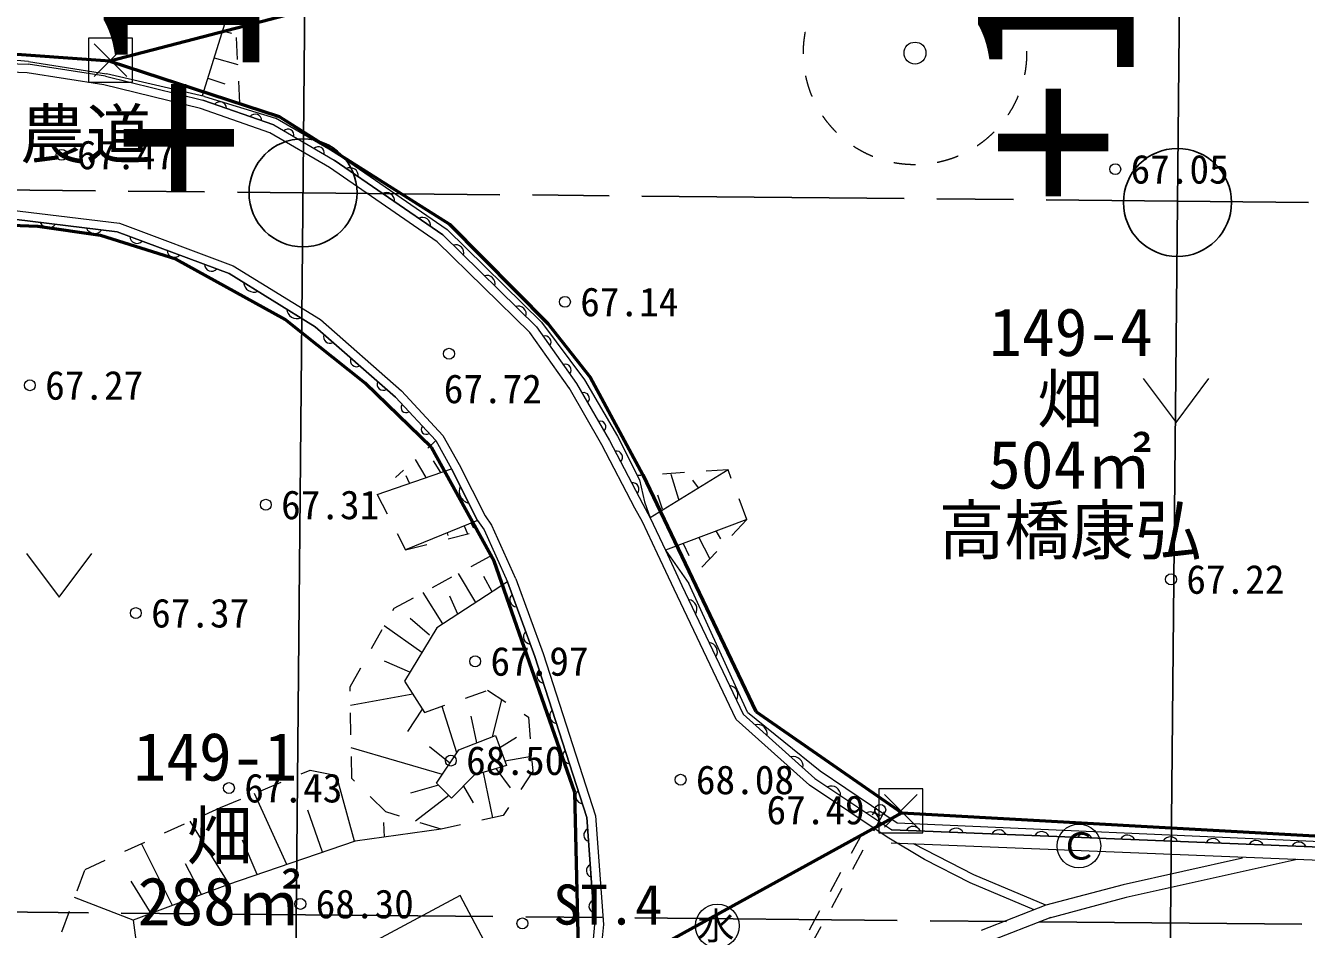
# Model space of a CAD drawing. Units: millimetres, scale not verified. Extents: x 0 to 478532, y 0 to 420999.
# Drawn here: x 138047 to 167339, y 106724 to 127380 of the extents above; entities that cross this region are included whole.
import ezdxf
from ezdxf.enums import TextEntityAlignment as Align

# ---------------------------------------------------------------- set-up
doc = ezdxf.new("R2010")
doc.units = ezdxf.units.MM
doc.header["$LTSCALE"] = 500
for name, pattern in [('CHAIN', [18.5, 12, -1.5, 3.5, -1.5]), ('USER1', [2, 1, -1]), ('USER3', [2, 0.5, -1.5])]:
    doc.linetypes.add(name, pattern=pattern)
for name, color, linetype, lineweight in [('BGD', 7, 'Continuous', 13), ('BGD-EXST', 7, 'Continuous', 13), ('BMK-1', 171, 'Continuous', 25), ('BMK-SRVR', 3, 'Continuous', 13), ('境界', 6, 'Continuous', 50)]:
    doc.layers.add(name, color=color, linetype=linetype, lineweight=lineweight)
doc.layers.add('地番名', color=6, linetype='Continuous')
doc.layers.add('所有者', color=6, linetype='Continuous')
doc.styles.add('ＭＳ ゴシック', font='')
doc.styles.get('ＭＳ ゴシック').set_extended_font_data('MS Gothic')

msp = doc.modelspace()

# ---------------------------------------------------------------- linework, layer by layer
at = {"layer": 'BGD'}
for p, q in [((142812.8, 128104.1), (142082.9, 125773.1)), ((142547.8, 127257.6), (142759.3, 127209)), ((139613.3, 126965.7), (140363.3, 126215.7)), ((139988.3, 126590.7), (140363.3, 126965.7)), ((136269.4, 126567), (138103.3, 126498)), ((136269.4, 126567), (138103.3, 126498)), ((138114.1, 126557.8), (136291.9, 126714.9)), ((138114.1, 126557.8), (139895.8, 126276.3)), ((139613.3, 126215.7), (139988.3, 126590.7)), ((142356.3, 126645.9), (142900.5, 126494.1)), ((139876.5, 126224.7), (138103.3, 126498)), ((142141.7, 125759.6), (139895.8, 126276.3)), ((139876.5, 126224.7), (142102, 125679)), ((142211.1, 126182.5), (142602.6, 126047.8)), ((143720.3, 125112), (142102, 125679)), ((142102, 125679), (143720.3, 125112)), ((142141.7, 125759.6), (143765.6, 125265.4)), ((143720.3, 125112), (145101.9, 124302.8)), ((143720.3, 125112), (145101.9, 124302.8)), ((145214.8, 124420.2), (143765.6, 125265.4)), ((147586.4, 122596.2), (145101.9, 124302.8)), ((145101.9, 124302.8), (147586.4, 122596.2)), ((145214.8, 124420.2), (147685.1, 122720)), ((136966.9, 123056.5), (140143.3, 122666.5)), ((140143.3, 122666.5), (136966.9, 123056.5)), ((140143.3, 122666.5), (142705.1, 121711.9)), ((142705.1, 121711.9), (140143.3, 122666.5)), ((147586.4, 122596.2), (149728.5, 120496.8)), ((147586.4, 122596.2), (149728.5, 120496.8)), ((149847.7, 120603.9), (147685.1, 122720)), ((142705.1, 121711.9), (144670.3, 120499.7)), ((144670.3, 120499.7), (142705.1, 121711.9)), ((144670.3, 120499.7), (146505.1, 118886.8)), ((146505.1, 118886.8), (144670.3, 120499.7)), ((149728.5, 120496.8), (150648.3, 119204.2)), ((149728.5, 120496.8), (150648.3, 119204.2)), ((149847.7, 120603.9), (150827.5, 119281.6)), ((150827.5, 119281.6), (151583.2, 117999)), ((163608.2, 119313.2), (164358.2, 118313.2)), ((164358.2, 118313.2), (165108.2, 119313.2)), ((150648.3, 119204.2), (151404.2, 117898.4)), ((150648.3, 119204.2), (151404.2, 117898.4)), ((146505.1, 118886.8), (147428.2, 117895.1)), ((147428.2, 117895.1), (146505.1, 118886.8)), ((147428.2, 117895.1), (147786.4, 117252)), ((151404.2, 117898.4), (152159.6, 116445.5)), ((151404.2, 117898.4), (152159.6, 116445.5)), ((151583.2, 117999), (152084.1, 117001.7)), ((147210.8, 117053), (146960.1, 117465.9)), ((146085.1, 116663.7), (147786.4, 117252)), ((147541.5, 117167.3), (147375.7, 117434.8)), ((147786.4, 117252), (148381.6, 116070.4)), ((148381.6, 116070.4), (147786.4, 117252)), ((154112.7, 117226.8), (152331.8, 116133.4)), ((146824.8, 116921.2), (146748.9, 117092)), ((152084.1, 117001.7), (152197.6, 116495.2)), ((152989.9, 116553.3), (152808.3, 117121)), ((153435, 116812.7), (153304.9, 116992.7)), ((152613.3, 116327.2), (152510, 116647.4)), ((152159.6, 116445.5), (152331.8, 116133.4)), ((152197.6, 116495.2), (152331.8, 116133.4)), ((148381.6, 116070.4), (146738.6, 115399.2)), ((148232.6, 116012.5), (148288.2, 115898.6)), ((148381.6, 116070.4), (148531.2, 115859.6)), ((152331.8, 116133.4), (152678.3, 115393.4)), ((154539.8, 116093.3), (152678.3, 115393.4)), ((147687.9, 115787), (147704.8, 115725.4)), ((148076.9, 115951.4), (148152.6, 115765.7)), ((148531.2, 115859.6), (149068.6, 114664.2)), ((153829.6, 115830.1), (153938.4, 115650.3)), ((153088.3, 115547.5), (153215.5, 115266)), ((153445.4, 115681.8), (153687.3, 115210.3)), ((138064.7, 115315.4), (138814.7, 114315.4)), ((138814.7, 114315.4), (139564.7, 115315.4)), ((152678.3, 115393.4), (153057.1, 114584.6)), ((152678.3, 115393.4), (153213.7, 114630.9)), ((148344.1, 114195.7), (147945.9, 114861.1)), ((149068.6, 114664.2), (147450.5, 113618)), ((148717.7, 114437.3), (148524.1, 114787)), ((149068.6, 114664.2), (149691.8, 112962.1)), ((149691.8, 112962.1), (149068.6, 114664.2)), ((153057.1, 114584.6), (154459.8, 111645)), ((153057.1, 114584.6), (154459.8, 111645)), ((154559.5, 111691.4), (153213.7, 114630.9)), ((147590.3, 113708.4), (147142.6, 114426.1)), ((147930.7, 113928.5), (147751, 114339.1)), ((147110.4, 113054.8), (146250.1, 113664)), ((147286.7, 113451.6), (146844.3, 113826)), ((147450.5, 113618), (146714.4, 112398.9)), ((146836.8, 112601.7), (146255.8, 112854.3)), ((149691.8, 112962.1), (150881.4, 109284.4)), ((150881.4, 109284.4), (149691.8, 112962.1)), ((146714.4, 112398.9), (147167, 111678.4)), ((146903, 112098.7), (145475.5, 111838.4)), ((148728.1, 111128.7), (148938.9, 111973.1)), ((147115.9, 111759.8), (146780.9, 111245.3)), ((147909.5, 110762), (147570.7, 111821.2)), ((154459.8, 111645), (156097.8, 110175.3)), ((154459.8, 111645), (156097.8, 110175.3)), ((154559.5, 111691.4), (156217.1, 110345.9)), ((148366.9, 110988), (148236.4, 111601)), ((147952, 110826.3), (148791.6, 111153.5)), ((148791.6, 111153.5), (149045.1, 110471.6)), ((148893.1, 110880.3), (149275.6, 111116.3)), ((147577.7, 110260.5), (145494.5, 110870.7)), ((147749.2, 110519.7), (147280.5, 110898.7)), ((147446.7, 110062.5), (147952, 110826.3)), ((149045.1, 110471.6), (148306.3, 110245.9)), ((149006.4, 110575.7), (149619.2, 110679.4)), ((145570.6, 108738.9), (145155.2, 110243)), ((148306.3, 110245.9), (147789.5, 109720.1)), ((148510.2, 110308.2), (148724.7, 109270.3)), ((148804.5, 110398.1), (149131.3, 109959.8)), ((156097.8, 110175.3), (157858.1, 108997.8)), ((156097.8, 110175.3), (157858.1, 108997.8)), ((156217.1, 110345.9), (157976.4, 109156.8)), ((147487.6, 110021.6), (146852.4, 109840)), ((147789.5, 109720.1), (147446.7, 110062.5)), ((148061.8, 109997.1), (148283.3, 109617.1)), ((144021.3, 108209.2), (143279.6, 109833.5)), ((147724.5, 109785), (146964.6, 109196.4)), ((157688.7, 109059.1), (158438.7, 109809.1)), ((157688.7, 109809.1), (158438.7, 109059.1)), ((144833.1, 108486.8), (144504.4, 109448.2)), ((150881.4, 109284.4), (151060.3, 106839.4)), ((151060.3, 106839.4), (150881.4, 109284.4)), ((142704.7, 107759.1), (141812.5, 109196.5)), ((147549.5, 109012.3), (145584.4, 108743.6)), ((146254, 108835.2), (146236.8, 109167.1)), ((167660.7, 108599.7), (157858.1, 108997.8)), ((157858.1, 108997.8), (167660.7, 108599.7)), ((157976.4, 109156.8), (167671, 108731.5)), ((141406.3, 107270.9), (140700.4, 108687.3)), ((145584.4, 108743.6), (142662.6, 107744.7)), ((143345.7, 107978.3), (143007.6, 108765.1)), ((159731.3, 107969.9), (158352.1, 108677.5)), ((142067.4, 107520.2), (141700.8, 108221.6)), ((165881.4, 108351.6), (163149.5, 107745.7)), ((140918.8, 107087.1), (140461.5, 107828.3)), ((161383.7, 107273.8), (159731.3, 107969.9)), ((142662.6, 107744.7), (140509.6, 106932.7)), ((163149.5, 107745.7), (161383.7, 107273.8)), ((140509.6, 106932.7), (139168.2, 107449.4)), ((147984.5, 107495.4), (142555.8, 104605.3)), ((149093.5, 105412.3), (147984.5, 107495.4)), ((161383.7, 107273.8), (159898.1, 106697.2)), ((140509.6, 106932.7), (141171.3, 101689.1)), ((151060.3, 106839.4), (150868.9, 104886.9))]:
    msp.add_line(p, q, dxfattribs=at)
at = {"layer": 'BGD', "linetype": 'USER1'}
for p, q in [((142948.8, 125608), (142812.8, 128104.1)), ((154112.7, 117226.8), (152036.9, 117095.6)), ((154539.8, 116093.3), (154112.7, 117226.8)), ((146085.1, 116663.7), (146738.6, 115399.2)), ((154539.8, 116093.3), (153198.2, 114664.6)), ((146738.6, 115399.2), (148531.2, 115859.6)), ((146475, 114064.6), (148777.6, 115311.5)), ((145467.1, 112269), (146475, 114064.6)), ((145508.1, 110172.9), (145467.1, 112269)), ((147167, 111678.4), (148609.5, 112188.4)), ((148609.5, 112188.4), (149548.4, 111574.9)), ((149548.4, 111574.9), (149645.8, 110341.8)), ((142503.4, 109512.8), (144558.3, 110361.6)), ((144558.3, 110361.6), (145508.1, 110172.9)), ((146286.4, 109409.8), (145508.1, 110172.9)), ((149645.8, 110341.8), (148972.5, 109324.7)), ((139408.4, 108095.7), (142503.4, 109512.8)), ((147549.5, 109012.3), (146286.4, 109409.8)), ((148972.5, 109324.7), (147549.5, 109012.3)), ((155490.2, 105839.7), (157504.9, 109503.9)), ((157680.1, 109407.5), (155665.4, 105743.3)), ((138878.7, 106670.2), (139408.4, 108095.7))]:
    msp.add_line(p, q, dxfattribs=at)
at = {"layer": 'BGD', "linetype": 'USER3'}
msp.add_line((147428.2, 117895.1), (146085.1, 116663.7), dxfattribs=at)
at = {"layer": 'BGD'}
for points in [[(139488.3, 126090.7), (140488.3, 126090.7), (140488.3, 127090.7), (139488.3, 127090.7)], [(157563.7, 108934.1), (158563.7, 108934.1), (158563.7, 109934.1), (157563.7, 109934.1)]]:
    msp.add_lwpolyline(points, close=True, dxfattribs=at)
for points in [[(150485.3, 119088.2), (149575.9, 120366.4), (147458.8, 122441.2), (144994.6, 124133.9), (143635.9, 124929.7), (142044.9, 125487.1), (139837.4, 126028.3), (138084.2, 126298.5), (136274.9, 126366.7), (134764.3, 126226.1), (133117.6, 125903.2), (131510.3, 125541.1), (125575.4, 124145.8), (124561.6, 123895), (122010.9, 123300), (121304.4, 123104.5), (116635.4, 122004.2)], [(115646.6, 118618.5), (125725.6, 121056.4), (132555.1, 122656.1), (134413.2, 123014.4), (136969.6, 123257.7), (140191.1, 122862.1), (142793.3, 121892.4), (144789.7, 120661.1), (146644.7, 119030.4), (147591.2, 118013.6), (147963.1, 117345.7), (148553.5, 116173.8), (148705.6, 115959.4), (149251, 114746.2)], [(161115.5, 107169.8), (159646.7, 107788.5), (158601.8, 108324.6), (157751.5, 108828.5), (155974.8, 110017), (154296.5, 111522.8), (152876.3, 114499.1), (152497.1, 115308.6), (152153.5, 116042.6), (151983.3, 116351), (151228.8, 117802.1), (150475.2, 119104)], [(149256.4, 114733), (149880.9, 113027.3), (151079.1, 109323.1), (151261, 106836.9), (151066.5, 104853), (150532.7, 102685), (149961.4, 100756.4), (149739.8, 99853.5)], [(184196.1, 108360.7), (181063.1, 108412.1), (176880.9, 108459.7), (174769.9, 108496.5), (173991.3, 108488.6), (171704.9, 108499.6), (170127.2, 108439.1), (167663.1, 108299.4), (157846, 108698.1)], [(167129.2, 108321), (163220.8, 107454.2), (161461.1, 106984)], [(161492.2, 106994.2), (160008.4, 106418.3), (157298.4, 105326.5), (154916.7, 104041)]]:
    msp.add_lwpolyline(points, dxfattribs=at)
at = {"layer": 'BGD', "linetype": 'USER1'}
msp.add_circle((158388.3, 126753.2), 2552.8, dxfattribs=at)
at = {"layer": 'BGD'}
for centre, radius in [((158388.3, 126753.2), 250), ((162135.9, 108630.9), 500), ((153865.9, 106803.7), 500)]:
    msp.add_circle(centre, radius, dxfattribs=at)
for centre, radius, start, end in [((142489.3, 125488.1), 152.1, 0.72223, 140.66248), ((143298.5, 125204.6), 152.1, 0.72413, 140.66247), ((144046, 124876.1), 139, 345.93959, 133.34106), ((144736.7, 124471.4), 139, 345.94037, 133.33843), ((145464.9, 123944), 190.2, 353.82692, 117.20528), ((146293.1, 123375.2), 190.2, 353.82824, 117.20538), ((138568.3, 122968.8), 208.1, 204.29003, 321.71175), ((139627.1, 122838.8), 208.1, 204.2881, 321.71208), ((147121.2, 122806.3), 190.2, 353.82692, 117.20528), ((140593.1, 122568.6), 165.3, 182.83875, 316.28759), ((141447, 122250.4), 165.3, 182.8394, 316.28517), ((147881.3, 122182.9), 188.8, 343.63967, 107.51403), ((142300.9, 121932.2), 165.3, 182.83872, 316.28519), ((148595.3, 121483.1), 188.8, 343.6379, 107.5158), ((143267.3, 121523.9), 235.1, 183.41222, 293.25641), ((144250, 120917.8), 235.1, 183.41345, 293.25518), ((149309.3, 120783.3), 188.8, 343.63764, 107.51485), ((145003.9, 120262.5), 142.1, 155.91447, 301.4476), ((149928, 120152), 137.4, 321.22442, 109.64085), ((145615.5, 119724.9), 142.1, 155.91447, 301.4476), ((150387.9, 119505.7), 137.4, 321.22442, 109.64085), ((146227.1, 119187.2), 142.1, 155.91682, 301.44663), ((150812.1, 118863.2), 129, 313.07438, 107.05832), ((146745.9, 118648.2), 113.7, 139.88842, 306.01282), ((147207.5, 118152.4), 113.7, 139.88842, 306.01282), ((151190.1, 118210.3), 129, 313.07438, 107.05832), ((151554.8, 117515.3), 143.1, 315.00092, 99.9384), ((151932.5, 116788.8), 143.1, 314.99971, 99.93872), ((148256.5, 116748.1), 293.1, 157.94982, 255.52307), ((149284.6, 114260.7), 164.1, 133.09708, 267.12175), ((153188.3, 114045.7), 213.7, 327.65406, 83.36037), ((149596.2, 113409.7), 164.1, 133.09704, 267.12245), ((153655.8, 113065.8), 213.7, 327.6551, 83.35933), ((149916.3, 112527), 179.7, 134.2536, 261.59591), ((154123.4, 112085.9), 213.7, 327.65431, 83.36079), ((150213.7, 111607.5), 179.7, 134.25129, 261.59653), ((154790.4, 111189.6), 218.2, 350.89691, 105.30608), ((150511.1, 110688.1), 179.7, 134.25129, 261.59653), ((155609.4, 110454.8), 218.2, 350.89691, 105.30608), ((150808.5, 109768.7), 179.7, 134.25129, 261.59653), ((156479.1, 109793), 205.7, 357.14911, 115.29337), ((157359.3, 109204.3), 205.7, 357.14774, 115.29474), ((150953.9, 108880), 142.8, 111.61275, 256.75989), ((158344.9, 108894.3), 183.7, 24.77537, 150.57346), ((159325.1, 108854.5), 183.7, 24.77791, 150.57091), ((160305.4, 108814.7), 183.7, 24.77791, 150.57091), ((161285.6, 108774.9), 183.7, 24.7746, 150.57415), ((162265.9, 108735.1), 183.7, 24.7745, 150.57425), ((163246.2, 108695.2), 183.7, 24.77705, 150.57171), ((164226.4, 108655.4), 183.7, 24.77705, 150.57171), ((165206.7, 108615.6), 183.7, 24.7745, 150.57425), ((166186.9, 108575.8), 183.7, 24.77537, 150.57346), ((167167.2, 108536), 183.7, 24.77791, 150.57091), ((151013.5, 108065), 142.8, 111.61299, 256.75756), ((151073.1, 107250), 142.8, 111.60944, 256.76126)]:
    msp.add_arc(centre, radius, start, end, dxfattribs=at)
at = {"layer": 'BGD-EXST'}
for centre in [(138871.8, 124427.3), (162968.2, 124099.3), (150381.3, 121067.7), (147730.5, 119880.5), (138144, 119160.2), (143540.7, 116428.5), (164243, 114724.3), (140567.7, 113953.8), (148328.4, 112851.3), (147772.5, 110583), (153026.8, 110143.9), (142697.3, 109954.6), (157592.5, 109455.7), (144330.5, 107306.5), (149409.3, 106859.7)]:
    msp.add_circle(centre, 125, dxfattribs=at)
at = {"layer": 'BMK-1'}
for p, q in [((145235.4, 212309.2), (144052.7, 87970.4)), ((165176.3, 205999.9), (164100.9, 92943.6))]:
    msp.add_line(p, q, dxfattribs=at)
at = {"layer": 'BMK-1', "linetype": 'CHAIN'}
for p, q in [((124392.1, 123749.5), (324383.1, 121847.2)), ((124235.2, 107250.3), (324321, 105347.1))]:
    msp.add_line(p, q, dxfattribs=at)
at = {"layer": 'BMK-1'}
for centre in [(144391.2, 123559.3), (164390, 123338.5)]:
    msp.add_circle(centre, 1235.2, dxfattribs=at)
at = {"layer": '境界'}
for p, q in [((154120, 130246.6), (139969.4, 126570.4)), ((139969.4, 126570.4), (136256.8, 126830.2)), ((139969.4, 126570.4), (143846.1, 125301.3)), ((143846.1, 125301.3), (147739.2, 122844.3)), ((138323.9, 122792.7), (135415.7, 122899.7)), ((139760.1, 122580.9), (138323.9, 122792.7)), ((147739.2, 122844.3), (149987.4, 120570.7)), ((141483.4, 122040.6), (139760.1, 122580.9)), ((143982.8, 120664), (141483.4, 122040.6)), ((145810.1, 119205.4), (143982.8, 120664)), ((149987.4, 120570.7), (150956, 119342)), ((150956, 119342), (152162.2, 117115.4)), ((147329.2, 117740), (145810.1, 119205.4)), ((148760.3, 115141.3), (147329.2, 117740)), ((152162.2, 117115.4), (154745.3, 111705.2)), ((150610.2, 109852), (148760.3, 115141.3)), ((154745.3, 111705.2), (158086.5, 109385.1)), ((150718.6, 105338.8), (150610.2, 109852)), ((158086.5, 109385.1), (150718.6, 105338.8)), ((158086.5, 109385.1), (168154, 108824.7))]:
    msp.add_line(p, q, dxfattribs=at)

# ---------------------------------------------------------------- texts
at = {"layer": 'BGD', "style": 'ＭＳ ゴシック'}
for s, p in [('Ｃ', (162135.9, 108630.9)), ('水', (153834.9, 106804.6))]:
    msp.add_text(s, height=623.2, dxfattribs=at).set_placement(p, align=Align.MIDDLE_CENTER)
at = {"layer": 'BGD-EXST', "style": 'ＭＳ ゴシック'}
for s, p in [('67.47', (139221.8, 124427.3)), ('67.05', (163318.2, 124099.3)), ('67.14', (150731.3, 121067.7)), ('67.27', (138494, 119160.2)), ('67.72', (147609.5, 119080.5)), ('67.31', (143890.7, 116428.5)), ('67.22', (164593, 114724.3)), ('67.37', (140917.7, 113953.8)), ('67.97', (148678.4, 112851.3)), ('68.50', (148122.5, 110583)), ('68.08', (153376.8, 110143.9)), ('67.43', (143047.3, 109954.6)), ('67.49', (154992.5, 109455.7)), ('68.30', (144680.5, 107306.5))]:
    msp.add_text(s, height=659.8, dxfattribs=at).set_placement(p, align=Align.MIDDLE_LEFT)
at = {"layer": 'BMK-1', "style": 'ＭＳ ゴシック', "width": 1.1}
for s, p in [('+180.0', (144490.2, 123445.3)), ('+160.0', (164489.9, 123338.5))]:
    msp.add_text(s, height=3666, rotation=90, dxfattribs=at).set_placement(p, align=Align.BOTTOM_LEFT)
at = {"layer": 'BMK-SRVR', "style": 'ＭＳ ゴシック'}
msp.add_text('ST.4', height=916.4, dxfattribs=at).set_placement((151362.8, 107291.6), align=Align.MIDDLE_CENTER)
at = {"layer": '地番名', "style": 'ＭＳ ゴシック'}
for s, p in [('信喜中島農道', (136419.7, 124022.3)), ('149-4', (161955.8, 119497.9)), ('149-1', (142385.8, 109794.3))]:
    msp.add_text(s, height=1100, dxfattribs=at).set_placement(p, align=Align.BOTTOM_CENTER)
at = {"layer": '所有者', "style": 'ＭＳ ゴシック'}
for s, p in [('畑', (161933.4, 117969.4)), ('504㎡', (161933.4, 116469.4)), ('高橋康弘', (161933.4, 114969.4)), ('畑', (142483.3, 107986.8)), ('288㎡', (142483.3, 106486.8))]:
    msp.add_text(s, height=1100, dxfattribs=at).set_placement(p, align=Align.BOTTOM_CENTER)

doc.saveas('drawing.dxf')
